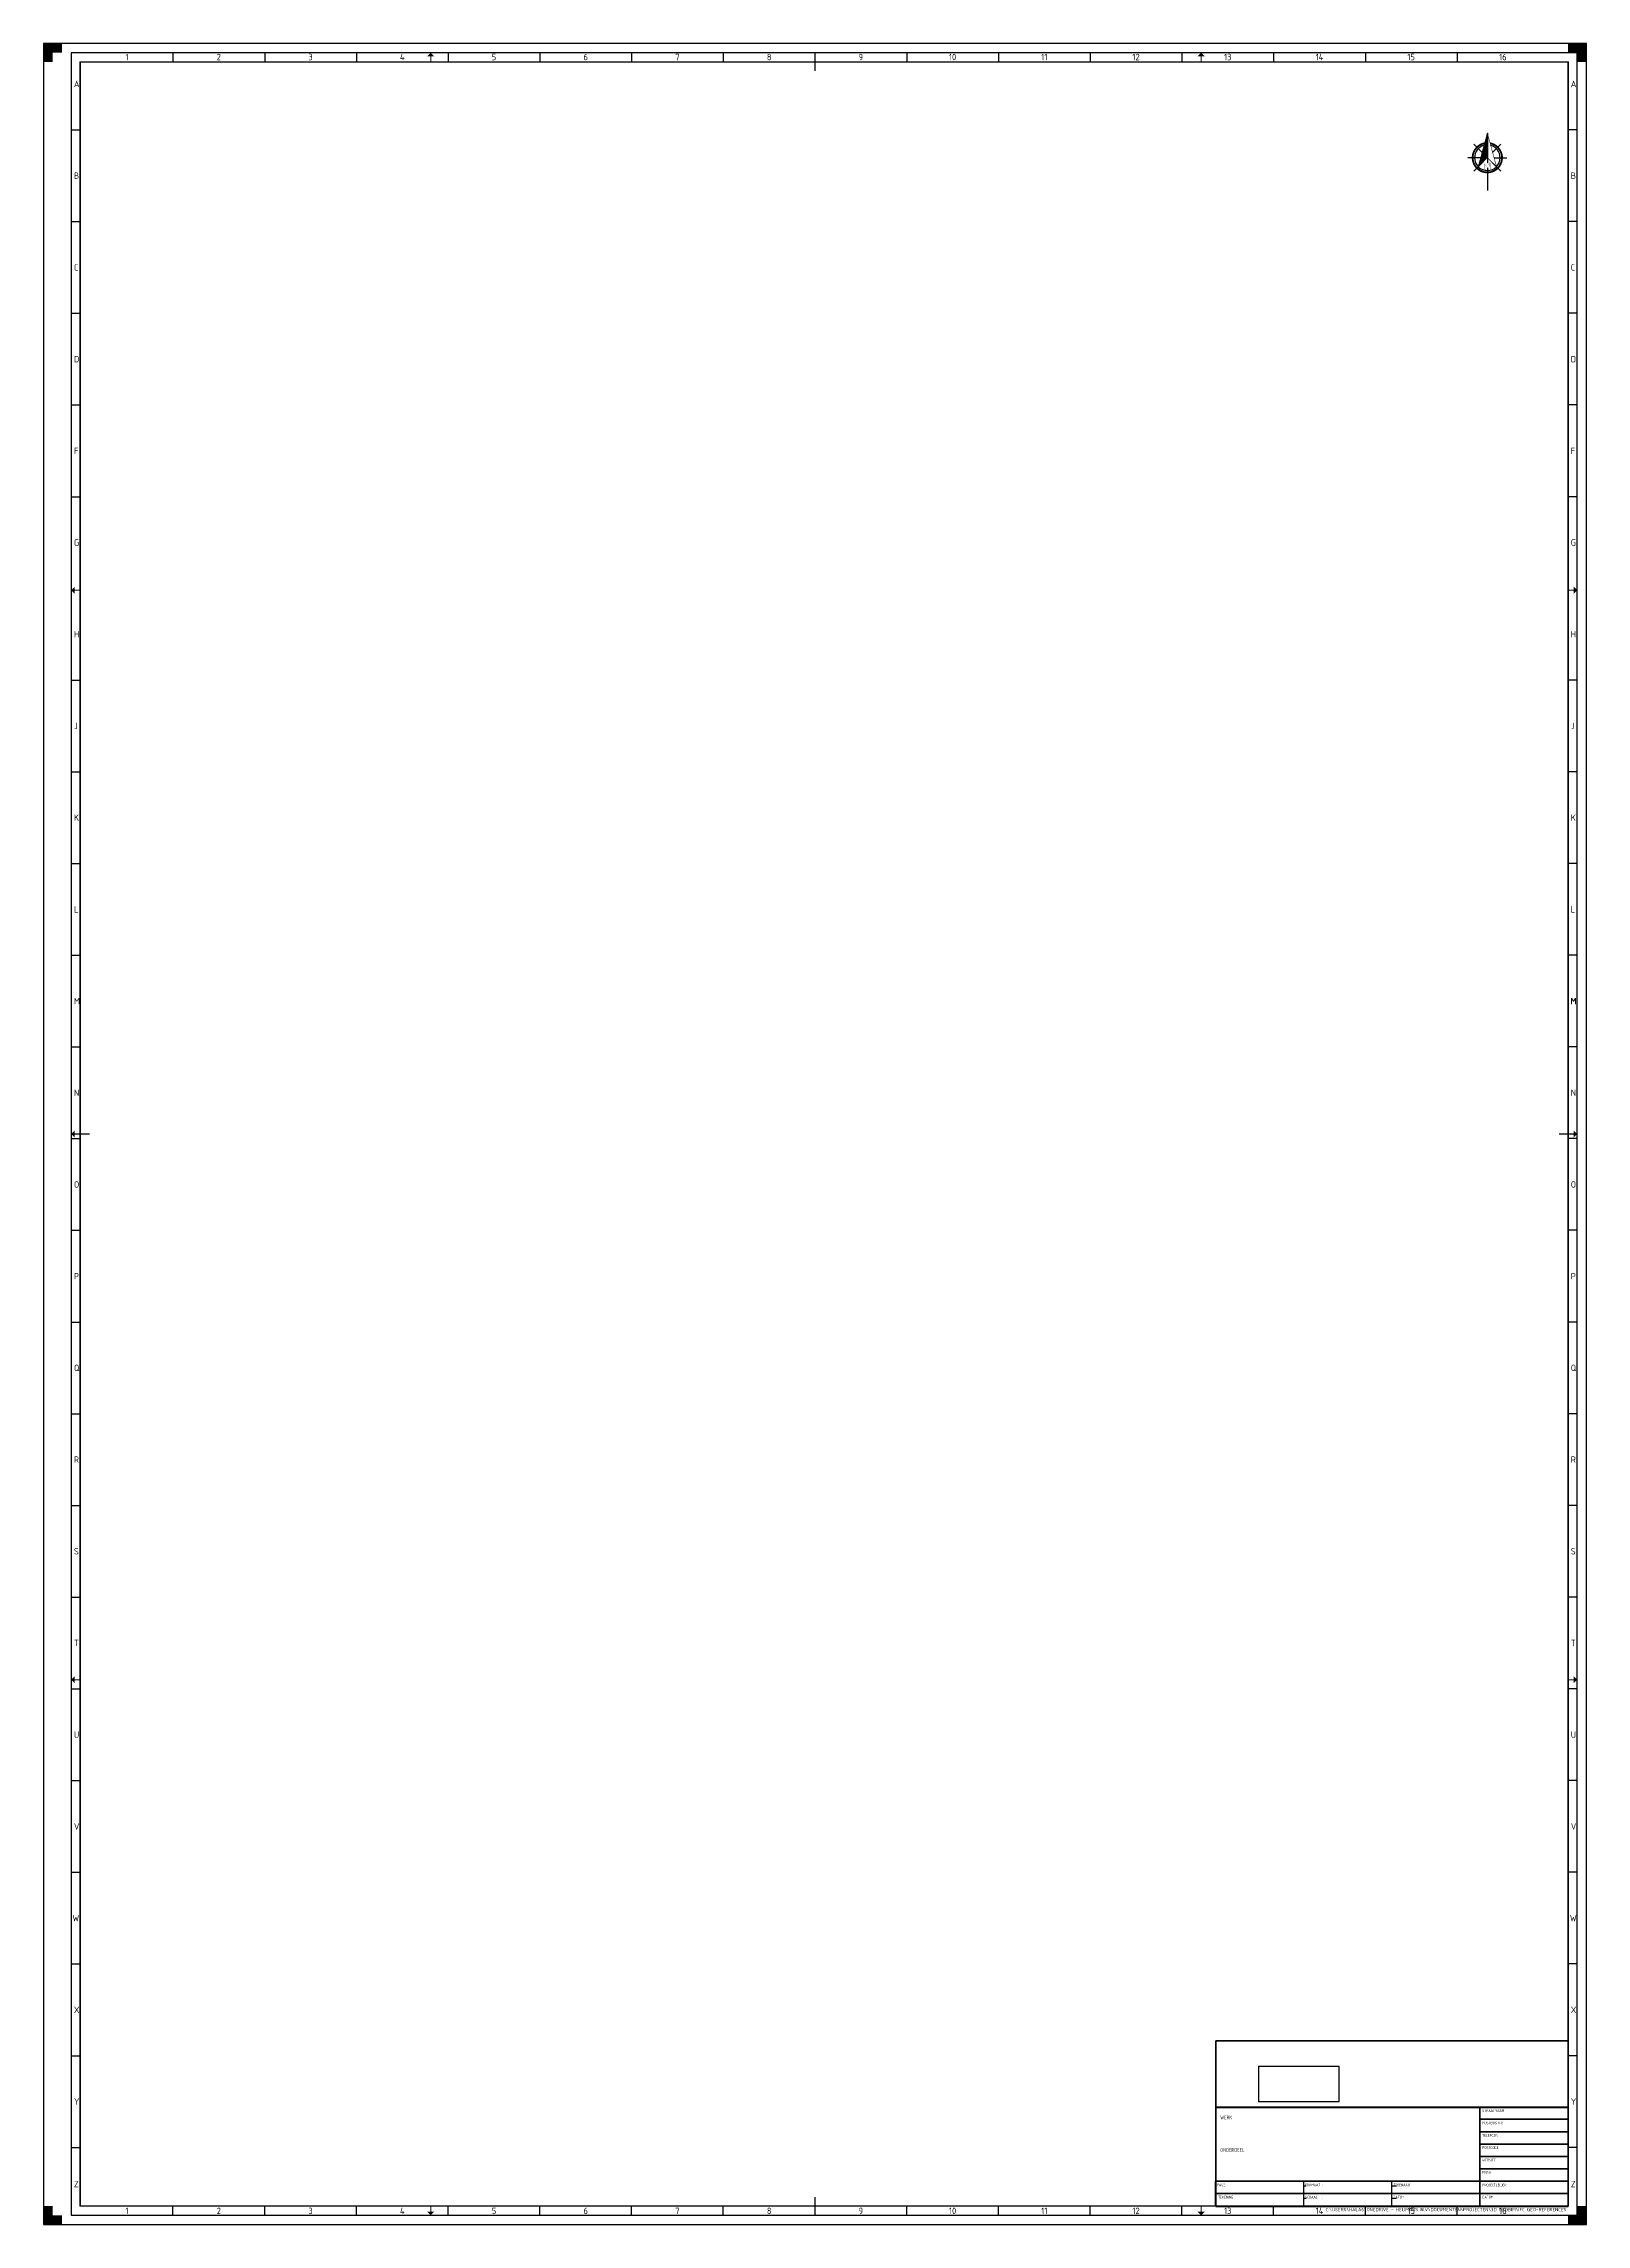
# Paper-space layout 'A0P' of a CAD drawing. Header units: metres, sheet in millimetres. Extents: x 0 to 841, y 0 to 1189.
import ezdxf
from ezdxf.enums import TextEntityAlignment as Align

# ---------------------------------------------------------------- set-up
doc = ezdxf.new("R2010")
doc.units = ezdxf.units.M
doc.layers.get('0').update_dxf_attribs({"lineweight": 18})
doc.layers.add('kader', color=250, linetype='Continuous')
doc.layers.add('X-XX-AL-viewports', color=250, linetype='Continuous')
doc.layers.add('X-XX-AL-A60', color=7, linetype='Continuous', lineweight=25, true_color=0x666666)
for name, color, linetype, lineweight in [('X-XX-AL-TEKENBLAD-S', 7, 'Continuous', 25), ('X-XX-AL-TEKENBLAD_KADER-G', 7, 'Continuous', 25), ('X-XX-AL-TEKENBLAD_KADER_AFSNIJMARKERING-G', 7, 'Continuous', 25), ('X-XX-AL-TEKENBLAD_KADER_CENTERMARKERING-G', 7, 'Continuous', 25), ('X-XX-AL-TEKENBLAD_KADER_ROOSTERVERDELING-G', 7, 'Continuous', 25), ('X-XX-AL-TEKENBLAD_KADER_ROOSTERVERDELING-T35', 7, 'Continuous', 35), ('X-XX-AL-TEKENBLAD_KADER_VOUWMERK-G', 7, 'Continuous', 18), ('X-XX-AL-TEKENBLAD_TITELBLOK-G', 7, 'Continuous', 25), ('X-XX-AL-TEKENBLAD_TITELBLOK-T', 7, 'Continuous', 25)]:
    doc.layers.add(name, color=color, linetype=linetype, lineweight=lineweight)
doc.layers.add('X-XX-AL-vports', color=7, linetype='Continuous', true_color=0x222222, plot=False)
doc.styles.add('arial', font='NLCS-ISO.ttf')
doc.styles.add('NLCS-ISO', font='NLCS-ISO.ttf')
doc.styles.add('Verdana', font='NLCS-ISO.ttf')
picture_1 = doc.add_image_def('image1.png', size_in_pixel=(400, 178))

# ---------------------------------------------------------------- blocks, each defined once
blk = doc.blocks.new('*X2')
at = {"color": 0}
for p, q in [((144.8, -419), (147.6, -416.1)), ((145, -418.3), (147.6, -415.6)), ((145.2, -417.5), (147.6, -415.1)), ((145.4, -416.8), (147.6, -414.5)), ((145.6, -416.1), (147.6, -414)), ((145.8, -415.3), (147.6, -413.5)), ((146, -414.6), (147.6, -412.9)), ((146.2, -413.9), (147.6, -412.4)), ((146.4, -413.1), (147.6, -411.9)), ((146.6, -412.4), (147.6, -411.3)), ((146.8, -411.7), (147.6, -410.8)), ((147, -411), (147.6, -410.3)), ((147.2, -410.2), (147.6, -409.8)), ((147.4, -409.5), (147.6, -409.2)), ((147.6, -408.8), (147.6, -408.7)), ((142.8, -426.3), (147.6, -421.4)), ((143, -425.6), (147.6, -420.9)), ((143.2, -424.8), (147.6, -420.4)), ((143.4, -424.1), (147.6, -419.8)), ((143.6, -423.4), (147.6, -419.3)), ((143.8, -422.6), (147.6, -418.8)), ((144, -421.9), (147.6, -418.2)), ((144.2, -421.2), (147.6, -417.7)), ((144.4, -420.4), (147.6, -417.2)), ((144.6, -419.7), (147.6, -416.7))]:
    blk.add_line(p, q, dxfattribs=at)
blk = doc.blocks.new('Npijl12')
for p, q in [((-2.9, 20.7), (-7.4, 25.2)), ((0, 31.2), (0, 15.1)), ((2.9, 20.7), (7.4, 25.2)), ((-3.7, 17.8), (-10.6, 17.8)), ((-2.9, 15), (-7.4, 10.5)), ((0, 12.3), (0, 0)), ((2.9, 15), (7.4, 10.5)), ((3.7, 17.8), (10.6, 17.8))]:
    blk.add_line(p, q)
at = {"const_width": 1}
for points in [[(-8, 17.8, 1), (8, 17.8, 0.359415), (1.5, 25.7, 1)], [(-1.5, 25.7, 0.359415), (-8, 17.8, 1)]]:
    blk.add_lwpolyline(points, format="xyb", dxfattribs=at)
for points, const_width in [([(-5, 12.9), (0, 31.2), (5, 12.9), (0, 17.8), (-5, 12.9)], 0.3), ([(-1.5, 11.9), (-1.5, 11.8), (-1.5, 11.8), (-1.5, 11.7), (-1.5, 11.7), (-1.5, 11.6), (-1.5, 11.6), (-1.5, 11.5), (-1.4, 11.5), (-1.4, 11.5), (-1.4, 11.5), (-1.3, 11.5), (-1.3, 11.5), (-1.2, 11.5), (-1.2, 11.4), (-1.1, 11.4), (-1, 11.4), (-1, 11.3), (-2.3, 11.3), (-2.3, 11.4), (-2.3, 11.4), (-2.2, 11.4), (-2.2, 11.4), (-2.1, 11.5), (-2, 11.5), (-2, 11.5), (-1.9, 11.5), (-1.9, 11.5), (-1.9, 11.5), (-1.9, 11.5), (-1.8, 11.6), (-1.8, 11.6), (-1.8, 11.6), (-1.8, 11.7), (-1.8, 11.8), (-1.8, 11.8), (-1.8, 11.9), (-1.8, 15.2), (-2.3, 15.2), (-2.3, 15.3), (-0.2, 15.3), (1.4, 13.1), (1.4, 14.7), (1.4, 14.8), (1.4, 14.8), (1.4, 14.9), (1.4, 14.9), (1.4, 15), (1.4, 15), (1.4, 15), (1.3, 15.1), (1.3, 15.1), (1.3, 15.1), (1.2, 15.1), (1.2, 15.1), (1.1, 15.1), (1, 15.2), (1, 15.2), (0.9, 15.2), (0.9, 15.2), (0.9, 15.3), (2.2, 15.3), (2.2, 15.2), (2.2, 15.2), (2.1, 15.2), (2, 15.2), (2, 15.1), (1.9, 15.1), (1.9, 15.1), (1.8, 15.1), (1.8, 15.1), (1.8, 15.1), (1.7, 15.1), (1.7, 15), (1.7, 15), (1.7, 14.9), (1.7, 14.9), (1.7, 14.8), (1.7, 14.8), (1.7, 14.7), (1.7, 11.3), (0.8, 11.3), (-1.5, 14.5), (-1.5, 11.9), (-1.5, 11.9)], 0.1)]:
    blk.add_lwpolyline(points, dxfattribs=dict(const_width=const_width))
for start, end in [(105.027, 180), (0, 74.973), (180, 0)]:
    blk.add_arc((0, 17.8), 7, start, end)
blk.add_blockref('*X2', (-147.6, 439.7))
blk = doc.blocks.new('SAL-TEKENBLAD_A0_1189X841-SO')
at = {"layer": 'X-XX-AL-TEKENBLAD_KADER_AFSNIJMARKERING-G'}
for points in [[(10, 1189), (0, 1189), (0, 1179), (5, 1179), (5, 1184), (10, 1184)], [(841, 1179), (841, 1189), (831, 1189), (831, 1184), (836, 1184), (836, 1179)], [(0, 10), (0, 0), (10, 0), (10, 5), (5, 5), (5, 10)], [(831, 0), (841, 0), (841, 10), (836, 10), (836, 5), (831, 5)]]:
    blk.add_hatch(color=256, dxfattribs=at).paths.add_polyline_path(points)
at = {"layer": 'X-XX-AL-TEKENBLAD_KADER_VOUWMERK-G'}
for points in [[(213, 1182), (211, 1184), (209, 1182)], [(633, 1182), (631, 1184), (629, 1182)], [(17, 889), (15, 891), (17, 893)], [(834, 889), (836, 891), (834, 893)], [(17, 592.5), (15, 594.5), (17, 596.5)], [(834, 592.5), (836, 594.5), (834, 596.5)], [(17, 295), (15, 297), (17, 299)], [(834, 295), (836, 297), (834, 299)], [(209, 7), (211, 5), (213, 7)], [(629, 7), (631, 5), (633, 7)]]:
    blk.add_hatch(color=256, dxfattribs=at).paths.add_polyline_path(points)
at = {"flags": 128}
blk.add_lwpolyline([(0, 0), (841, 0), (841, 1189), (0, 1189)], close=True, dxfattribs=at)
at = {"layer": 'X-XX-AL-TEKENBLAD_KADER-G'}
for p, q in [((841, 1189), (0, 1189)), ((0, 1189), (0, 0)), ((841, 0), (841, 1189)), ((0, 0), (841, 0))]:
    blk.add_line(p, q, dxfattribs=at)
at = {"layer": 'X-XX-AL-TEKENBLAD_KADER-G', "const_width": 0.7, "flags": 128}
blk.add_lwpolyline([(20, 10), (831, 10), (831, 1179), (20, 1179)], close=True, dxfattribs=at)
at = {"layer": 'X-XX-AL-TEKENBLAD_KADER_CENTERMARKERING-G', "const_width": 0.7, "flags": 128}
for points in [[(420.5, 1184), (420.5, 1174)], [(16.1, 594.5), (25, 594.5)], [(834.9, 594.5), (826, 594.5)], [(420.5, 5), (420.5, 15)]]:
    blk.add_lwpolyline(points, dxfattribs=at)
at = {"layer": 'X-XX-AL-TEKENBLAD_KADER_ROOSTERVERDELING-G'}
for p, q in [((836, 1184), (15, 1184)), ((15, 1184), (15, 5)), ((70.5, 1184), (70.5, 1179)), ((120.5, 1184), (120.5, 1179)), ((170.5, 1184), (170.5, 1179)), ((220.5, 1184), (220.5, 1179)), ((270.5, 1184), (270.5, 1179)), ((320.5, 1184), (320.5, 1179)), ((370.5, 1184), (370.5, 1179)), ((470.5, 1184), (470.5, 1179)), ((520.5, 1184), (520.5, 1179)), ((570.5, 1184), (570.5, 1179)), ((620.5, 1184), (620.5, 1179)), ((670.5, 1184), (670.5, 1179)), ((720.5, 1184), (720.5, 1179)), ((770.5, 1184), (770.5, 1179)), ((836, 5), (836, 1184)), ((15, 1142), (20, 1142)), ((836, 1142), (831, 1142)), ((15, 1092), (20, 1092)), ((836, 1092), (831, 1092)), ((15, 1042), (20, 1042)), ((836, 1042), (831, 1042)), ((15, 992), (20, 992)), ((836, 992), (831, 992)), ((15, 942), (20, 942)), ((836, 942), (831, 942)), ((15, 842), (20, 842)), ((836, 842), (831, 842)), ((15, 792), (20, 792)), ((836, 792), (831, 792)), ((15, 742), (20, 742)), ((836, 742), (831, 742)), ((15, 692), (20, 692)), ((836, 692), (831, 692)), ((15, 642), (20, 642)), ((836, 642), (831, 642)), ((15, 592), (20, 592)), ((836, 592), (831, 592)), ((15, 542), (20, 542)), ((836, 542), (831, 542)), ((15, 492), (20, 492)), ((836, 492), (831, 492)), ((15, 442), (20, 442)), ((836, 442), (831, 442)), ((15, 392), (20, 392)), ((836, 392), (831, 392)), ((15, 342), (20, 342)), ((836, 342), (831, 342)), ((15, 292), (20, 292)), ((836, 292), (831, 292)), ((15, 242), (20, 242)), ((836, 242), (831, 242)), ((15, 192), (20, 192)), ((836, 192), (831, 192)), ((15, 142), (20, 142)), ((836, 142), (831, 142)), ((15, 92), (20, 92)), ((836, 92), (831, 92)), ((15, 42), (20, 42)), ((836, 42), (831, 42)), ((15, 5), (836, 5)), ((70.5, 5), (70.5, 10)), ((120.5, 5), (120.5, 10)), ((170.5, 5), (170.5, 10)), ((220.5, 5), (220.5, 10)), ((270.5, 5), (270.5, 10)), ((320.5, 5), (320.5, 10)), ((370.5, 5), (370.5, 10)), ((470.5, 5), (470.5, 10)), ((520.5, 5), (520.5, 10)), ((570.5, 5), (570.5, 10)), ((620.5, 5), (620.5, 10)), ((670.5, 5), (670.5, 10)), ((720.5, 5), (720.5, 10)), ((770.5, 5), (770.5, 10))]:
    blk.add_line(p, q, dxfattribs=at)
at = {"layer": 'X-XX-AL-TEKENBLAD_KADER_VOUWMERK-G', "flags": 128}
for points in [[(211, 1179), (211, 1184)], [(631, 1179), (631, 1184)], [(20, 891), (15, 891)], [(831, 891), (836, 891)], [(20, 594.5), (15, 594.5)], [(831, 594.5), (836, 594.5)], [(20, 297), (15, 297)], [(831, 297), (836, 297)], [(211, 10), (211, 5)], [(631, 10), (631, 5)]]:
    blk.add_lwpolyline(points, dxfattribs=at)
at = {"layer": 'X-XX-AL-TEKENBLAD_KADER_ROOSTERVERDELING-T35', "lineweight": 35, "style": 'NLCS-ISO'}
for s, p in [('1', (45.5, 1178.9)), ('2', (95.5, 1178.9)), ('3', (145.5, 1178.9)), ('4', (195.5, 1178.9)), ('5', (245.5, 1178.9)), ('6', (295.5, 1178.9)), ('7', (345.5, 1178.9)), ('8', (395.5, 1178.9)), ('9', (445.5, 1178.9)), ('10', (495.5, 1178.9)), ('11', (545.5, 1178.9)), ('12', (595.5, 1178.9)), ('13', (645.5, 1178.9)), ('14', (695.5, 1178.9)), ('15', (745.5, 1178.9)), ('16', (795.5, 1178.9)), ('1', (45.5, 4.6)), ('2', (95.5, 4.6)), ('3', (145.5, 4.6)), ('4', (195.5, 4.6)), ('5', (245.5, 4.6)), ('6', (295.5, 4.6)), ('7', (345.5, 4.6)), ('8', (395.5, 4.6)), ('9', (445.5, 4.6)), ('10', (495.5, 4.6)), ('11', (545.5, 4.6)), ('12', (595.5, 4.6)), ('13', (645.5, 4.6)), ('14', (695.5, 4.6)), ('15', (745.5, 4.6)), ('16', (795.5, 4.6))]:
    blk.add_text(s, height=3.5, dxfattribs=at).set_placement(p, align=Align.BOTTOM_CENTER)
for s, p in [('A', (16.5, 1167)), ('A', (832.5, 1167)), ('B', (16.5, 1117)), ('B', (832.5, 1117)), ('C', (16.5, 1067)), ('C', (832.5, 1067)), ('D', (16.5, 1017)), ('D', (832.5, 1017)), ('F', (16.5, 967)), ('F', (832.5, 967)), ('G', (16.5, 917)), ('G', (832.5, 917)), ('H', (16.5, 867)), ('H', (832.5, 867)), ('J', (16.5, 817)), ('J', (832.5, 817)), ('K', (16.5, 767)), ('K', (832.5, 767)), ('L', (16.5, 717)), ('L', (832.5, 717)), ('M', (16.5, 667)), ('M', (832.2, 667)), ('M', (832.5, 667)), ('N', (16.5, 617)), ('N', (832.5, 617)), ('O', (16.5, 567)), ('O', (832.5, 567)), ('P', (16.5, 517)), ('P', (832.5, 517)), ('Q', (16.5, 467)), ('Q', (832.5, 467)), ('R', (16.5, 417)), ('R', (832.5, 417)), ('S', (16.5, 367)), ('S', (832.5, 367)), ('T', (16.5, 317)), ('T', (832.5, 317)), ('U', (16.5, 267)), ('U', (832.5, 267)), ('V', (16.5, 217)), ('V', (832.5, 217)), ('W', (15.7, 167)), ('W', (832, 167)), ('X', (16.5, 117)), ('X', (832.5, 117)), ('Y', (16.5, 67)), ('Y', (832.5, 67)), ('Z', (16.5, 22)), ('Z', (832.5, 22))]:
    blk.add_text(s, height=3.5, dxfattribs=at).set_placement(p, align=Align.MIDDLE_LEFT)
blk = doc.blocks.new('Nieuw tekenhoofd 2-6-2017')
at = {"layer": 'X-XX-AL-TEKENBLAD_TITELBLOK-G', "linetype": 'Continuous', "lineweight": 35}
for p, q in [((0, 90), (-192, 90)), ((-192, 13.5), (-192, 90)), ((0, 54), (-192, 54)), ((-192, 54), (-48, 54)), ((-48, 0), (-48, 54)), ((-48, 47.3), (0, 47.3)), ((-48, 40.5), (0, 40.5)), ((-48, 33.8), (0, 33.8)), ((-48, 27), (0, 27)), ((-192, 13.5), (0, 13.5)), ((-48, 20.3), (0, 20.3)), ((-192, 6.8), (0, 6.8))]:
    blk.add_line(p, q, dxfattribs=at)
at = {"layer": 'X-XX-AL-TEKENBLAD_TITELBLOK-G', "linetype": 'Continuous', "lineweight": 70}
for p, q in [((-192, 54), (0, 54)), ((-192, 0), (-192, 13.5)), ((-192, 0), (0, 0))]:
    blk.add_line(p, q, dxfattribs=at)
at = {"layer": 'X-XX-AL-TEKENBLAD_TITELBLOK-G', "linetype": 'Continuous'}
for p, q in [((-48, 27), (0, 27)), ((-144, 0), (-144, 13.5)), ((-96, 0), (-96, 13.5))]:
    blk.add_line(p, q, dxfattribs=at)
at = {"layer": 'X-XX-AL-viewports'}
for points in [[(-192, 54), (-192, 90)], [(0, 90), (0, 0)], [(-192, 13.5), (-192, 54)], [(-48, 18), (-48, 9)], [(-142.8, 10.8), (-144, 10.8)], [(-142.8, 4.1), (-144, 4.1)], [(-93.6, 10.8), (-96, 10.8)], [(-93.6, 4.1), (-96, 4.1)]]:
    blk.add_lwpolyline(points, dxfattribs=at)
at = {"layer": 'X-XX-AL-TEKENBLAD_TITELBLOK-T', "linetype": 'Continuous', "style": 'arial', "width": 0.8}
for s, height, p in [('WERK', 2, (-189.6, 47.3)), ('STRAATNAAM', 1.5, (-46.8, 51.3)), ('POSTBUS NR', 1.5, (-46.8, 44.6)), ('TELEFOON', 1.5, (-46.8, 37.8)), ('ONDERDEEL', 2, (-189.6, 29.6)), ('POSTCODE', 1.5, (-46.8, 31.1)), ('WEBSITE', 1.5, (-46.8, 24.3)), ('FASE ', 1.5, (-191.3, 10.8)), ('FORMAAT :', 1.5, (-143.3, 10.8)), ('TEKENAAR', 1.5, (-95.3, 10.8)), ('EMAIL', 1.5, (-46.8, 17.6)), ('PROJECTLEIDER', 1.5, (-46.8, 10.8)), ('TEKENING', 1.5, (-190.8, 4.1)), ('SCHAAL   :', 1.5, (-143.3, 4.1)), ('DATUM', 1.5, (-95.3, 4.1)), ('DATUM', 1.5, (-46.8, 4.1))]:
    blk.add_text(s, height=height, dxfattribs=at).set_placement(p)
at = {"layer": 'X-XX-AL-TEKENBLAD_TITELBLOK-T', "insert": (-0.9, -1.9), "char_height": 1.8, "attachment_point": 6, "style": 'arial'}
blk.add_mtext('C:\\\\USERS\\\\HALA6\\\\ONEDRIVE - HEIJMANS N.V\\\\DOCUMENTEN\\\\PROJECTEN\\\\3D GEOBIM\\\\IFC GEO-REFERENCES', dxfattribs=at)
at = {"layer": 'X-XX-AL-viewports', "style": 'Verdana'}
for tag, p, height in [('PROJECT-LABEL', (-167.9, 45.2), 5), ('PROJECT-LABEL2', (-167.9, 36.9), 5), ('ONDERDEEL_1', (-167.9, 29.6), 4), ('ONDERDEEL_2', (-167.9, 22.9), 4), ('ONDERDEEL_3', (-167.9, 16.2), 4), ('TEKENING-NR', (-174.5, 1.8), 3), ('FASE', (-174.5, 8.6), 3), ('SCHAAL', (-131.8, 1.8), 3), ('FORMAAT', (-131.8, 8.6), 3), ('TEKENAAR', (-83.3, 8.6), 3), ('DATUM', (-83.3, 1.8), 3), ('PROJECTLEIDER', (-30.8, 8.6), 3), ('DAUM?', (-30.8, 1.8), 3)]:
    blk.add_attdef(tag, p, '', height=height, dxfattribs=at)
image = blk.add_image(picture_1, insert=(-168.6, 56.9), size_in_units=(43.7, 19.4))
image.dxf.flags = 7

psp = doc.layouts.new('A0P')

# ---------------------------------------------------------------- linework, layer by layer
at = {"layer": 'X-XX-AL-viewports'}
psp.add_lwpolyline([(20, 1178.9), (831, 1178.9), (831, 99.9), (639, 99.9), (639, 9.9), (20, 9.9), (20, 1178.9)], close=True, dxfattribs=at)

# ---------------------------------------------------------------- block references
at = {"layer": 'kader'}
psp.add_blockref('Npijl12', (787, 1108.9), dxfattribs=at)
at = {"layer": 'X-XX-AL-A60'}
psp.add_blockref('Nieuw tekenhoofd 2-6-2017', (831, 9.9), dxfattribs=at)
at = {"layer": 'X-XX-AL-TEKENBLAD-S'}
psp.add_blockref('SAL-TEKENBLAD_A0_1189X841-SO', (0, -0.1), dxfattribs=at)

# ---------------------------------------------------------------- viewports
at = {"layer": 'X-XX-AL-vports'}
vp = psp.add_viewport(center=(425.5, 594.4), size=(811, 1169), view_center_point=(4.9374, -1.1444), view_height=5.97016, dxfattribs=at)
vp.dxf.flags = 0x10000  # cut along an outline
vp.dxf.clipping_boundary_handle = psp.add_lwpolyline([(20, 1178.9), (831, 1178.9), (831, 99.9), (639, 99.9), (639, 9.9), (20, 9.9), (20, 1178.9)], format="xyb", close=True, dxfattribs={"invisible": 1}).dxf.handle

doc.saveas('drawing.dxf')
